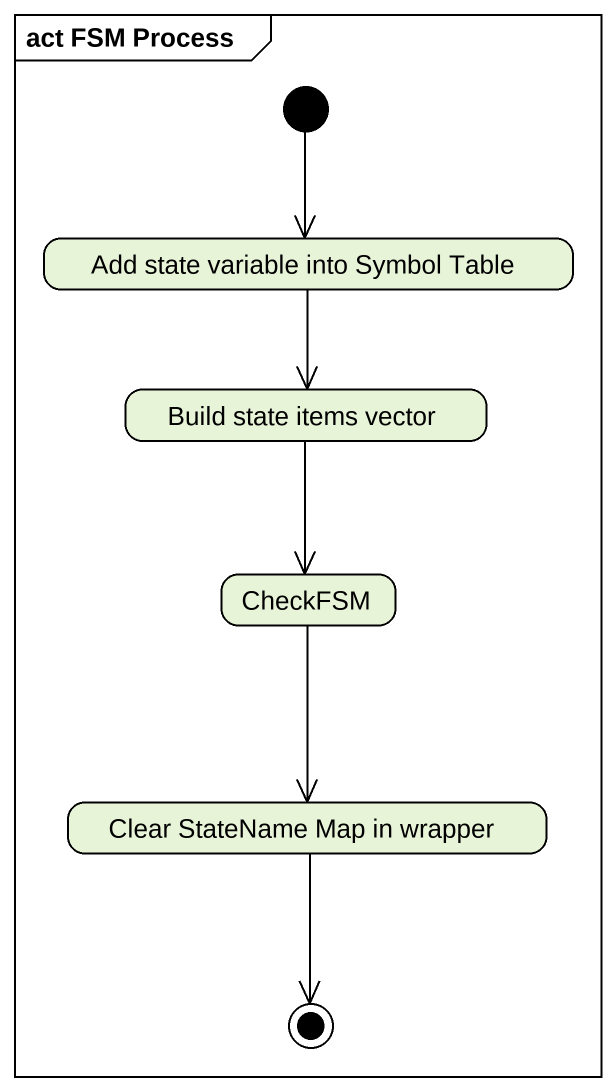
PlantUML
@startuml
mainframe act FSM Process
hide empty description
state "Add state variable into Symbol Table" as Add_state_variable_into
state "Build state items vector" as Build_state_items_vector
state CheckFSM
state "Clear StateName Map in wrapper" as Clear_StateName_Map_in
[*] --> Add_state_variable_into
Add_state_variable_into --> Build_state_items_vector
Build_state_items_vector --> CheckFSM
CheckFSM --> Clear_StateName_Map_in
Clear_StateName_Map_in --> [*]
@enduml
